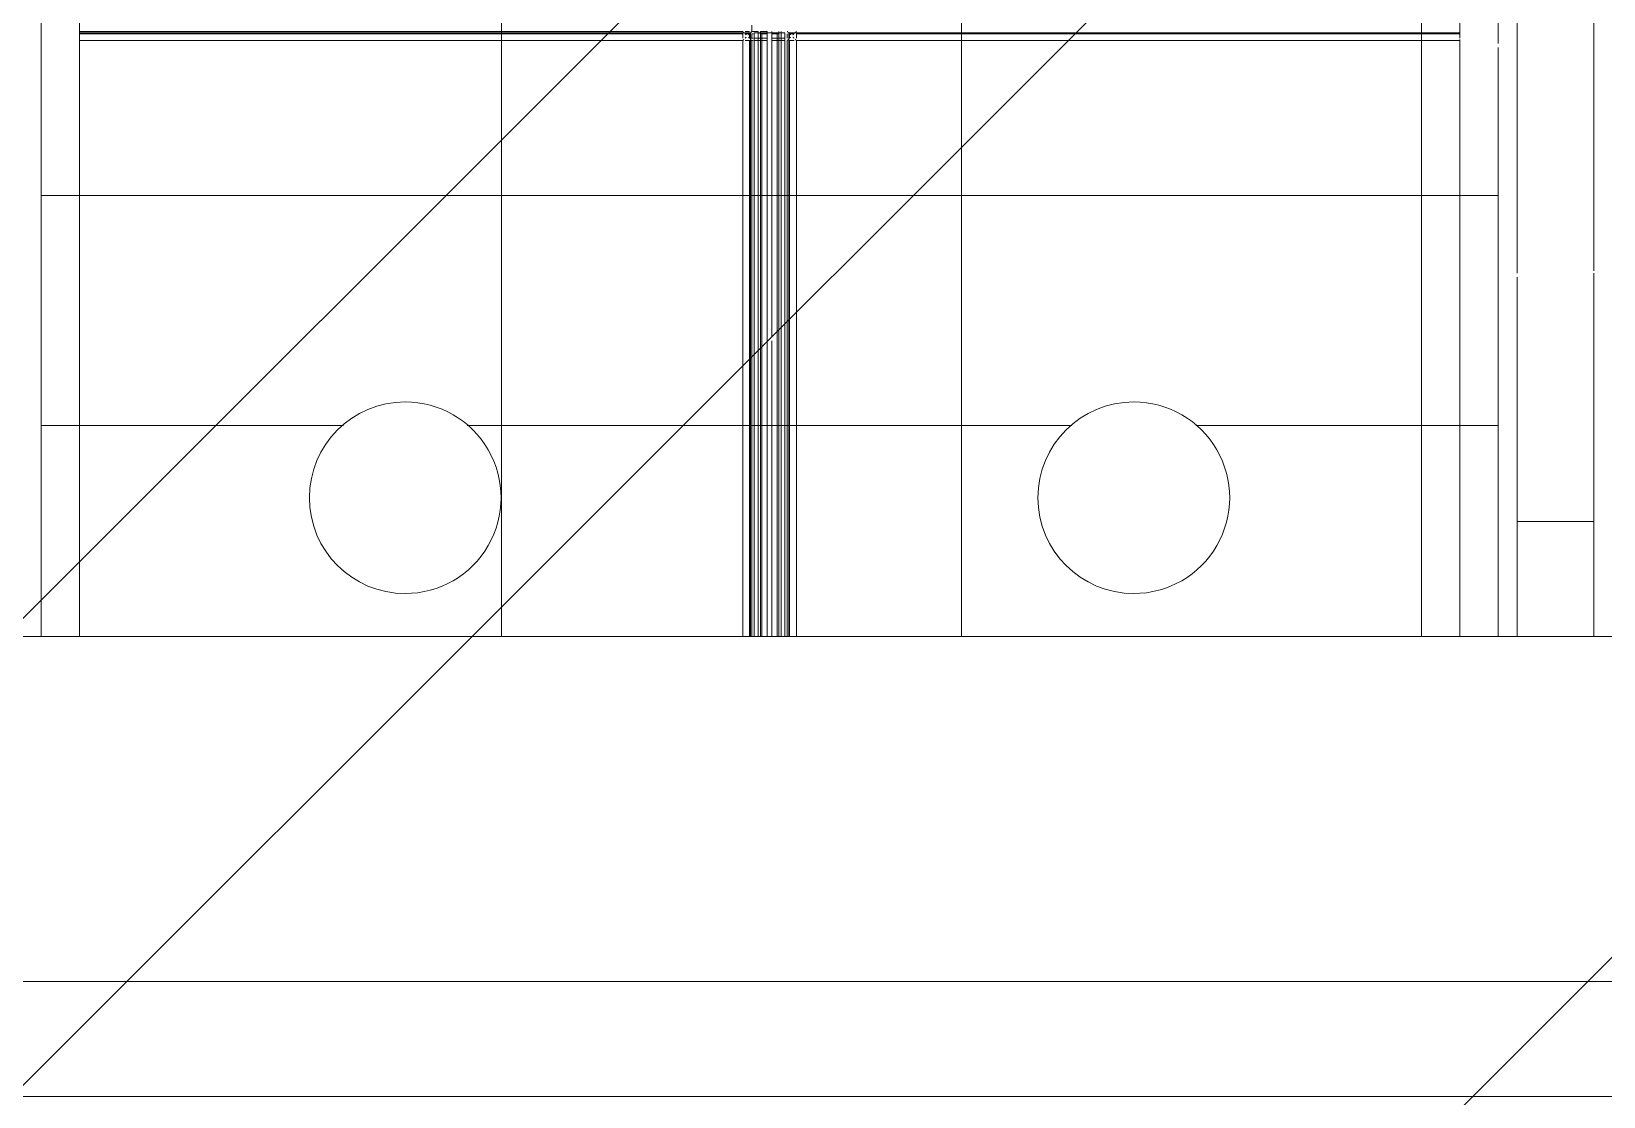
# Model space of a CAD drawing. Header units: millimetres. Extents: x -57519 to 497916, y -349472 to 446842.
# Drawn here: x 316665 to 318715, y 39607 to 40997 of the extents above; entities that cross this region are included whole.
import ezdxf

# ---------------------------------------------------------------- set-up
doc = ezdxf.new("R2010")
doc.units = ezdxf.units.MM
for name, color, linetype, lineweight in [('A-CLNG', 13, 'Continuous', 5), ('A-DETL-GENF', 92, 'Continuous', 5), ('A-FLOR', 192, 'Continuous', 5), ('A-FLOR-PATT', 8, 'Continuous', 5), ('A-WALL', 113, 'Continuous', 20), ('E-LITE-EQPM', 33, 'Continuous', 5)]:
    doc.layers.add(name, color=color, linetype=linetype, lineweight=lineweight)

# ---------------------------------------------------------------- blocks, each defined once
blk = doc.blocks.new('Ceilings 10 - Ceilings 10-14177161-SITE COVERAGE')
at = {"layer": 'A-CLNG'}
for p, q in [((67964.3, 40995), (67964.3, 41045)), ((69764.3, 41045), (69764.3, 40995)), ((68841.3, 40997), (68841.3, 41005)), ((67964.3, 40997), (67964.3, 40995.5)), ((68829.3, 40997), (67964.3, 40997)), ((67964.3, 40994), (67964.3, 40995.5)), ((67964.3, 40986.5), (67964.3, 40995)), ((67964.3, 40995), (67964.3, 40989.5)), ((68839.3, 40995), (67964.3, 40995)), ((68839.3, 40995), (67964.3, 40995)), ((68829.3, 40995), (67964.3, 40995)), ((68829.3, 40995), (67964.3, 40995)), ((67964.3, 40994), (68829.3, 40994)), ((67964.3, 40992.5), (67964.3, 40994)), ((67964.3, 40989.5), (67964.3, 40992.5)), ((67964.3, 40989.5), (67964.3, 40988)), ((67964.3, 40988), (67964.3, 40989.5)), ((67964.3, 40986.5), (67964.3, 40985.2)), ((67964.3, 40985.4), (67964.3, 40986.5)), ((67964.3, 40985.2), (67964.3, 40985.4)), ((67964.3, 40985.2), (67964.3, 40985)), ((67964.3, 40985), (67964.3, 40985.2)), ((67964.3, 40985), (68829.3, 40985)), ((67964.3, 40985), (67964.3, 40985)), ((67964.3, 40985), (67964.3, 40985)), ((68829.3, 40994), (68829.3, 40995.5)), ((68829.3, 40995), (68829.3, 40989.5)), ((68829.3, 40992.5), (68829.3, 40994)), ((68829.3, 40989.5), (68829.3, 40992.5)), ((68829.3, 40989.5), (68829.3, 40988)), ((68829.3, 40988), (68829.3, 40989.5)), ((68829.3, 40985), (68829.3, 40207.5)), ((68838.3, 40997), (68832.3, 40997)), ((68833.8, 40997), (68832.3, 40997)), ((68832.3, 40995.5), (68832.3, 40994)), ((68839.3, 40995), (68832.3, 40995)), ((68833.8, 40995), (68832.3, 40995)), ((68832.3, 40994), (68838.3, 40994)), ((68833.8, 40985), (68832.3, 40985)), ((68832.3, 40985), (68833.8, 40985)), ((68836.8, 40997), (68833.8, 40997)), ((68839.3, 40995), (68833.8, 40995)), ((68839.3, 40985), (68833.8, 40985)), ((68833.8, 40985), (68836.8, 40985)), ((68838.3, 40997), (68836.8, 40997)), ((68836.8, 40985), (68838.3, 40985)), ((68838.3, 40994), (68838.3, 40988)), ((68839.8, 40988), (68838.3, 40988)), ((68838.3, 40985), (68838.3, 40207.5)), ((68838.3, 40985), (68839.8, 40985)), ((68839.3, 40207.5), (68839.3, 40995)), ((68839.3, 40988), (68839.3, 40995)), ((68839.3, 40995), (68839.3, 40989.5)), ((68839.3, 40995), (68839.3, 40207.5)), ((68839.3, 40989.5), (68839.3, 40988)), ((68843, 40988), (68839.3, 40988)), ((68843, 40985), (68839.3, 40985)), ((68839.3, 40207.5), (68839.3, 40985)), ((68839.3, 40985), (68839.3, 40207.5)), ((68839.8, 40988), (68843, 40988)), ((68839.8, 40985), (68843, 40985)), ((68849.3, 40997), (68841.3, 40997)), ((68841.3, 40994), (68841.3, 40992.5)), ((68843, 40994), (68841.3, 40994)), ((68841.3, 40994), (68841.3, 40988)), ((68841.3, 40992.5), (68841.3, 40989.5)), ((68841.3, 40989.5), (68841.3, 40988)), ((68841.3, 40988), (68843, 40988)), ((68843, 40985), (68841.3, 40985)), ((68841.3, 40985), (68841.3, 40207.5)), ((68884.3, 40995), (68844.3, 40995)), ((68844.3, 40995), (68884.3, 40995)), ((68844.3, 40207.5), (68844.3, 40995)), ((68844.3, 40995), (68844.3, 40207.5)), ((68861.3, 40988), (68844.3, 40988)), ((68844.3, 40988), (68850.8, 40988)), ((68861.3, 40985), (68844.3, 40985)), ((68844.3, 40985), (68850.8, 40985)), ((68849.3, 40997), (68849.3, 40995.5)), ((68849.3, 40995), (68849.3, 40986.5)), ((68849.3, 40985), (68849.3, 40995)), ((68849.3, 40992.5), (68849.3, 40994)), ((68849.3, 40994), (68849.3, 40988)), ((68849.3, 40989.5), (68849.3, 40992.5)), ((68849.3, 40988), (68849.3, 40989.5)), ((68849.3, 40986.5), (68849.3, 40985)), ((68849.3, 40985), (68849.3, 40985)), ((68849.3, 40207.5), (68849.3, 40985)), ((68849.3, 40985), (68849.3, 40207.5)), ((68852.3, 40988), (68850.8, 40988)), ((68850.8, 40985), (68852.3, 40985)), ((68861.3, 40997), (68852.3, 40997)), ((68852.3, 40995.5), (68852.3, 40997)), ((68852.3, 40986.5), (68852.3, 40995)), ((68852.3, 40995), (68852.3, 40207.5)), ((68852.3, 40994), (68861.3, 40994)), ((68852.3, 40988), (68852.3, 40994)), ((68852.3, 40994), (68852.3, 40992.5)), ((68852.3, 40992.5), (68852.3, 40989.5)), ((68852.3, 40989.5), (68852.3, 40988)), ((68852.3, 40985), (68852.3, 40986.5)), ((68852.3, 40207.5), (68852.3, 40985)), ((68854.3, 40207.5), (68854.3, 40995)), ((68854.3, 40995), (68854.3, 40207.5)), ((68861.3, 40997), (68861.3, 40995.5)), ((68861.3, 40995.1), (68861.3, 40995.5)), ((68861.3, 40994), (68861.3, 40995.1)), ((68861.3, 40995), (68861.3, 40986.5)), ((68861.3, 40995), (68861.3, 40988)), ((68861.3, 40207.5), (68861.3, 40995)), ((68861.3, 40992.5), (68861.3, 40994)), ((68861.3, 40989.5), (68861.3, 40992.5)), ((68861.3, 40988), (68861.3, 40989.5)), ((68861.3, 40986.5), (68861.3, 40985)), ((68861.3, 40985), (68861.3, 40207.5)), ((68867.3, 40995.5), (68867.3, 40997)), ((68867.3, 40995.5), (68867.3, 40995.1)), ((68867.3, 40995.1), (68867.3, 40994)), ((68867.3, 40986.5), (68867.3, 40995)), ((68867.3, 40988), (68867.3, 40995)), ((68867.3, 40995), (68867.3, 40599.3)), ((68867.3, 40994), (68876.3, 40994)), ((68867.3, 40994), (68867.3, 40992.5)), ((68867.3, 40992.5), (68867.3, 40989.5)), ((68867.3, 40989.5), (68867.3, 40988)), ((68884, 40988), (68867.3, 40988)), ((68867.3, 40985), (68867.3, 40986.5)), ((68883.9, 40985), (68867.3, 40985)), ((68867.3, 40599.3), (68867.3, 40985)), ((68874.3, 40207.5), (68874.3, 40995)), ((68874.3, 40995), (68874.3, 40207.5)), ((68876.3, 40997), (68876.3, 40995.5)), ((68876.3, 40995), (68876.3, 40986.5)), ((68876.3, 40207.5), (68876.3, 40995)), ((68876.3, 40994), (68876.3, 40988)), ((68876.3, 40992.5), (68876.3, 40994)), ((68876.3, 40989.5), (68876.3, 40992.5)), ((68876.3, 40988), (68876.3, 40989.5)), ((68877.8, 40988), (68876.3, 40988)), ((68876.3, 40986.5), (68876.3, 40985)), ((68876.3, 40985), (68876.3, 40207.5)), ((68876.3, 40985), (68877.8, 40985)), ((68877.8, 40988), (68884, 40988)), ((68877.8, 40985), (68883.9, 40985)), ((68879.3, 40995.5), (68879.3, 40997)), ((68879.3, 40986.5), (68879.3, 40995)), ((68879.3, 40995), (68879.3, 40985)), ((68879.3, 40994), (68879.3, 40992.5)), ((68879.3, 40994), (68879.3, 40988)), ((68879.3, 40992.5), (68879.3, 40989.5)), ((68879.3, 40989.5), (68879.3, 40988)), ((68879.3, 40985), (68879.3, 40986.5)), ((68879.3, 40985), (68879.3, 40985)), ((68879.3, 40985), (68879.3, 40207.5)), ((68879.3, 40985), (68879.3, 40207.5)), ((68884.3, 40995), (68884.3, 40207.5)), ((68884.3, 40995), (68884.3, 40207.5)), ((68887.3, 40992.5), (68887.3, 40994)), ((68887.3, 40994), (68887.3, 40988)), ((68887.3, 40989.5), (68887.3, 40992.5)), ((68887.3, 40988), (68887.3, 40989.5)), ((68887.3, 40985), (68887.3, 40207.5)), ((68890.3, 40988), (68888.8, 40988)), ((68888.8, 40985), (68890.3, 40985)), ((68889.3, 40995), (68889.3, 40207.5)), ((69764.3, 40995), (68889.3, 40995)), ((68889.3, 40207.5), (68889.3, 40995)), ((69764.3, 40995), (68889.3, 40995)), ((68896.3, 40995), (68889.3, 40995)), ((68894.8, 40995), (68889.3, 40995)), ((68889.3, 40989.5), (68889.3, 40995)), ((68889.3, 40995), (68889.3, 40988)), ((68889.3, 40988), (68889.3, 40989.5)), ((68894.8, 40985), (68889.3, 40985)), ((68889.3, 40985), (68889.3, 40207.5)), ((68889.3, 40985), (68889.3, 40207.5)), ((68890.3, 40994), (68896.3, 40994)), ((68890.3, 40988), (68890.3, 40994)), ((68890.3, 40207.5), (68890.3, 40985)), ((68890.3, 40985), (68891.8, 40985)), ((68891.8, 40985), (68894.8, 40985)), ((68896.3, 40995), (68894.8, 40995)), ((68894.8, 40985), (68896.3, 40985)), ((68896.3, 40985), (68894.8, 40985)), ((68896.3, 40994), (68896.3, 40995.5)), ((68899.3, 40995.5), (68899.3, 40994)), ((69764.3, 40995), (68899.3, 40995)), ((68899.3, 40989.5), (68899.3, 40995)), ((69764.3, 40995), (68899.3, 40995)), ((68899.3, 40994), (69764.3, 40994)), ((68899.3, 40994), (68899.3, 40992.5)), ((68899.3, 40992.5), (68899.3, 40989.5)), ((68899.3, 40988), (68899.3, 40989.5)), ((68899.3, 40989.5), (68899.3, 40988)), ((68899.3, 40985), (69764.3, 40985)), ((68899.3, 40207.5), (68899.3, 40985)), ((69764.3, 40995.5), (69764.3, 40997)), ((69764.3, 40995.5), (69764.3, 40994)), ((69764.3, 40989.5), (69764.3, 40995)), ((69764.3, 40994), (69764.3, 40992.5)), ((69764.3, 40992.5), (69764.3, 40989.5)), ((69764.3, 40989.5), (69764.3, 40988)), ((69764.3, 40988), (69764.3, 40989.5)), ((69764.3, 40986.5), (69764.3, 40985)), ((69764.3, 40985.2), (69764.3, 40986.5)), ((69764.3, 40985), (69764.3, 40985.2)), ((68867.3, 40207.5), (68867.3, 40593.5)), ((68867.3, 40593.5), (68867.3, 40207.5))]:
    blk.add_line(p, q, dxfattribs=at)
for points in [[(68829.3, 40997), (68829.3, 40997), (68829.3, 40997), (68829.3, 40996.9), (68829.3, 40996.9)], [(68829.5, 40985.2), (68829.5, 40985.2), (68829.4, 40985.1), (68829.3, 40985), (68829.3, 40985), (68829.3, 40985), (68829.3, 40985)], [(68832.3, 40994), (68832.3, 40994), (68832.3, 40994), (68832.3, 40993.9), (68832.4, 40993.9), (68832.5, 40993.8), (68832.6, 40993.7), (68832.7, 40993.6), (68832.8, 40993.5), (68833, 40993.3), (68833.1, 40993.2), (68833.2, 40993.1), (68833.2, 40993.1)], [(68833.2, 40993.1), (68833.3, 40993), (68833.5, 40992.8), (68833.7, 40992.6), (68833.8, 40992.5)], [(68837.4, 40988.9), (68837.3, 40989), (68837.1, 40989.2), (68836.9, 40989.4), (68836.8, 40989.5)], [(68838.3, 40988), (68838.3, 40988), (68838.3, 40988), (68838.2, 40988), (68838.2, 40988.1), (68838.1, 40988.2), (68838, 40988.3), (68837.9, 40988.4), (68837.8, 40988.5), (68837.6, 40988.6), (68837.5, 40988.8), (68837.4, 40988.9), (68837.4, 40988.9)], [(68838.3, 40994), (68838.3, 40994), (68838.3, 40994), (68838.3, 40994), (68838.4, 40994.1), (68838.5, 40994.2), (68838.6, 40994.3), (68838.7, 40994.4), (68838.8, 40994.5), (68839, 40994.6), (68839.1, 40994.8), (68839.2, 40994.9), (68839.2, 40994.9)], [(68839.2, 40994.9), (68839.3, 40995), (68839.5, 40995.2), (68839.7, 40995.4), (68839.8, 40995.5)], [(68841.3, 40985), (68841.3, 40985), (68841.3, 40985), (68841.3, 40985), (68841.2, 40985)], [(68850.8, 40995.5), (68850.9, 40995.4), (68851.1, 40995.2), (68851.3, 40995), (68851.4, 40994.9)], [(68851.4, 40994.9), (68851.4, 40994.9), (68851.5, 40994.8), (68851.6, 40994.6), (68851.8, 40994.5), (68851.9, 40994.4), (68852, 40994.3), (68852.1, 40994.2), (68852.2, 40994.1), (68852.2, 40994), (68852.3, 40994), (68852.3, 40994), (68852.3, 40994)], [(68876.3, 40994), (68876.3, 40994), (68876.3, 40994), (68876.3, 40994), (68876.4, 40994.1), (68876.5, 40994.2), (68876.6, 40994.3), (68876.7, 40994.4), (68876.8, 40994.5), (68877, 40994.6), (68877.1, 40994.8), (68877.2, 40994.9), (68877.2, 40994.9)], [(68877.2, 40994.9), (68877.3, 40995), (68877.5, 40995.2), (68877.7, 40995.4), (68877.8, 40995.5)], [(68887.3, 40985), (68887.3, 40985), (68887.3, 40985), (68887.3, 40985), (68887.3, 40985)], [(68891.2, 40988.9), (68891.2, 40988.9), (68891.1, 40988.8), (68891, 40988.6), (68890.8, 40988.5), (68890.7, 40988.4), (68890.6, 40988.3), (68890.5, 40988.2), (68890.4, 40988.1), (68890.3, 40988), (68890.3, 40988), (68890.3, 40988), (68890.3, 40988)], [(68891.8, 40989.5), (68891.7, 40989.4), (68891.5, 40989.2), (68891.3, 40989), (68891.2, 40988.9)], [(68894.8, 40992.5), (68894.9, 40992.6), (68895.1, 40992.8), (68895.3, 40993), (68895.4, 40993.1)], [(68895.4, 40993.1), (68895.4, 40993.1), (68895.5, 40993.2), (68895.6, 40993.3), (68895.8, 40993.5), (68895.9, 40993.6), (68896, 40993.7), (68896.1, 40993.8), (68896.2, 40993.9), (68896.2, 40993.9), (68896.3, 40994), (68896.3, 40994), (68896.3, 40994)], [(68899.3, 40985), (68899.3, 40985), (68899.3, 40985), (68899.2, 40985), (68899.2, 40985.1), (68899.1, 40985.2), (68899.1, 40985.2)], [(68899.2, 40996.9), (68899.3, 40996.9), (68899.3, 40997), (68899.3, 40997), (68899.3, 40997)]]:
    blk.add_open_spline(points, degree=3, dxfattribs=at)
for points, knots in [([(68829.3, 40996.9), (68829.4, 40996.9), (68829.4, 40996.9), (68829.5, 40996.8), (68829.6, 40996.7), (68829.7, 40996.6), (68829.8, 40996.5), (68830, 40996.3), (68830.1, 40996.2), (68830.3, 40996), (68830.5, 40995.8), (68830.7, 40995.6), (68830.8, 40995.5)], [0.1428571, 0.1428571, 0.1428571, 0.1428571, 0.2142857, 0.2857143, 0.3571429, 0.4285714, 0.5, 0.5714286, 0.6428571, 0.7142857, 0.8571429, 1, 1, 1, 1]), ([(68829.3, 40985), (68829.3, 40985), (68829.3, 40985), (68829.3, 40985), (68829.4, 40985.1), (68829.5, 40985.2), (68829.6, 40985.3), (68829.7, 40985.4), (68829.8, 40985.5), (68830, 40985.6), (68830.1, 40985.8), (68830.3, 40986), (68830.5, 40986.2), (68830.7, 40986.4), (68830.8, 40986.5)], [0, 0, 0, 0, 0.071429, 0.142857, 0.214286, 0.285714, 0.357143, 0.428571, 0.5, 0.571429, 0.642857, 0.714286, 0.857143, 1, 1, 1, 1]), ([(68830.8, 40986.5), (68830.7, 40986.4), (68830.5, 40986.2), (68830.3, 40986), (68830.1, 40985.8), (68830, 40985.6), (68829.8, 40985.5), (68829.7, 40985.4), (68829.6, 40985.3), (68829.5, 40985.2), (68829.5, 40985.2)], [0, 0, 0, 0, 0.1428571, 0.2857143, 0.3571429, 0.4285714, 0.5, 0.5714286, 0.6428571, 0.7142857, 0.7142857, 0.7142857, 0.7142857]), ([(68832.3, 40988), (68832.3, 40988), (68832.3, 40988), (68832.3, 40988), (68832.4, 40988.1), (68832.5, 40988.2), (68832.6, 40988.3), (68832.7, 40988.4), (68832.8, 40988.5), (68833, 40988.6), (68833.1, 40988.8), (68833.3, 40989), (68833.5, 40989.2), (68833.7, 40989.4), (68833.8, 40989.5)], [0, 0, 0, 0, 0.071429, 0.142857, 0.214286, 0.285714, 0.357143, 0.428571, 0.5, 0.571429, 0.642857, 0.714286, 0.857143, 1, 1, 1, 1]), ([(68833.8, 40989.5), (68833.7, 40989.4), (68833.5, 40989.2), (68833.3, 40989), (68833.1, 40988.8), (68833, 40988.6), (68832.8, 40988.5), (68832.7, 40988.4), (68832.6, 40988.3), (68832.5, 40988.2), (68832.4, 40988.1), (68832.3, 40988), (68832.3, 40988), (68832.3, 40988), (68832.3, 40988)], [0, 0, 0, 0, 0.142857, 0.285714, 0.357143, 0.428571, 0.5, 0.571429, 0.642857, 0.714286, 0.785714, 0.857143, 0.928571, 1, 1, 1, 1]), ([(68836.8, 40992.5), (68836.9, 40992.6), (68837.1, 40992.8), (68837.3, 40993), (68837.5, 40993.2), (68837.6, 40993.3), (68837.8, 40993.5), (68837.9, 40993.6), (68838, 40993.7), (68838.1, 40993.8), (68838.2, 40993.9), (68838.2, 40993.9), (68838.3, 40994), (68838.3, 40994), (68838.3, 40994)], [0, 0, 0, 0, 0.142857, 0.285714, 0.357143, 0.428571, 0.5, 0.571429, 0.642857, 0.714286, 0.785714, 0.857143, 0.928571, 1, 1, 1, 1]), ([(68839.8, 40995.5), (68839.9, 40995.6), (68840.1, 40995.8), (68840.3, 40996), (68840.5, 40996.2), (68840.6, 40996.3), (68840.8, 40996.5), (68840.9, 40996.6), (68841, 40996.7), (68841.1, 40996.8), (68841.2, 40996.9), (68841.2, 40996.9), (68841.3, 40997), (68841.3, 40997), (68841.3, 40997)], [0, 0, 0, 0, 0.142857, 0.285714, 0.357143, 0.428571, 0.5, 0.571429, 0.642857, 0.714286, 0.785714, 0.857143, 0.928571, 1, 1, 1, 1]), ([(68841.2, 40985), (68841.2, 40985.1), (68841.2, 40985.1), (68841.1, 40985.2), (68841, 40985.3), (68840.9, 40985.4), (68840.8, 40985.5), (68840.6, 40985.6), (68840.5, 40985.8), (68840.3, 40986), (68840.1, 40986.2), (68839.9, 40986.4), (68839.8, 40986.5)], [0.1428571, 0.1428571, 0.1428571, 0.1428571, 0.2142857, 0.2857143, 0.3571429, 0.4285714, 0.5, 0.5714286, 0.6428571, 0.7142857, 0.8571429, 1, 1, 1, 1]), ([(68887.3, 40997), (68887.3, 40997), (68887.3, 40997), (68887.3, 40996.9), (68887.4, 40996.9), (68887.5, 40996.8), (68887.6, 40996.7), (68887.7, 40996.6), (68887.8, 40996.5), (68888, 40996.3), (68888.1, 40996.2), (68888.3, 40996), (68888.5, 40995.8), (68888.7, 40995.6), (68888.8, 40995.5)], [0, 0, 0, 0, 0.071429, 0.142857, 0.214286, 0.285714, 0.357143, 0.428571, 0.5, 0.571429, 0.642857, 0.714286, 0.857143, 1, 1, 1, 1]), ([(68888.8, 40986.5), (68888.7, 40986.4), (68888.5, 40986.2), (68888.3, 40986), (68888.1, 40985.8), (68888, 40985.6), (68887.8, 40985.5), (68887.7, 40985.4), (68887.6, 40985.3), (68887.5, 40985.2), (68887.4, 40985.1), (68887.4, 40985.1), (68887.3, 40985)], [0, 0, 0, 0, 0.1428571, 0.2857143, 0.3571429, 0.4285714, 0.5, 0.5714286, 0.6428571, 0.7142857, 0.7857143, 0.8571429, 0.8571429, 0.8571429, 0.8571429]), ([(68888.8, 40995.5), (68888.9, 40995.4), (68889.1, 40995.2), (68889.3, 40995), (68889.5, 40994.8), (68889.6, 40994.6), (68889.8, 40994.5), (68889.9, 40994.4), (68890, 40994.3), (68890.1, 40994.2), (68890.2, 40994.1), (68890.2, 40994), (68890.3, 40994), (68890.3, 40994), (68890.3, 40994)], [0, 0, 0, 0, 0.142857, 0.285714, 0.357143, 0.428571, 0.5, 0.571429, 0.642857, 0.714286, 0.785714, 0.857143, 0.928571, 1, 1, 1, 1]), ([(68890.3, 40994), (68890.3, 40994), (68890.3, 40994), (68890.3, 40993.9), (68890.4, 40993.9), (68890.5, 40993.8), (68890.6, 40993.7), (68890.7, 40993.6), (68890.8, 40993.5), (68891, 40993.3), (68891.1, 40993.2), (68891.3, 40993), (68891.5, 40992.8), (68891.7, 40992.6), (68891.8, 40992.5)], [0, 0, 0, 0, 0.071429, 0.142857, 0.214286, 0.285714, 0.357143, 0.428571, 0.5, 0.571429, 0.642857, 0.714286, 0.857143, 1, 1, 1, 1]), ([(68894.8, 40989.5), (68894.9, 40989.4), (68895.1, 40989.2), (68895.3, 40989), (68895.5, 40988.8), (68895.6, 40988.6), (68895.8, 40988.5), (68895.9, 40988.4), (68896, 40988.3), (68896.1, 40988.2), (68896.2, 40988.1), (68896.2, 40988), (68896.3, 40988), (68896.3, 40988), (68896.3, 40988)], [0, 0, 0, 0, 0.142857, 0.285714, 0.357143, 0.428571, 0.5, 0.571429, 0.642857, 0.714286, 0.785714, 0.857143, 0.928571, 1, 1, 1, 1]), ([(68896.3, 40988), (68896.3, 40988), (68896.3, 40988), (68896.2, 40988), (68896.2, 40988.1), (68896.1, 40988.2), (68896, 40988.3), (68895.9, 40988.4), (68895.8, 40988.5), (68895.6, 40988.6), (68895.5, 40988.8), (68895.3, 40989), (68895.1, 40989.2), (68894.9, 40989.4), (68894.8, 40989.5)], [0, 0, 0, 0, 0.071429, 0.142857, 0.214286, 0.285714, 0.357143, 0.428571, 0.5, 0.571429, 0.642857, 0.714286, 0.857143, 1, 1, 1, 1]), ([(68897.8, 40995.5), (68897.9, 40995.6), (68898.1, 40995.8), (68898.3, 40996), (68898.5, 40996.2), (68898.6, 40996.3), (68898.8, 40996.5), (68898.9, 40996.6), (68899, 40996.7), (68899.1, 40996.8), (68899.2, 40996.9), (68899.2, 40996.9), (68899.2, 40996.9)], [0, 0, 0, 0, 0.1428571, 0.2857143, 0.3571429, 0.4285714, 0.5, 0.5714286, 0.6428571, 0.7142857, 0.7857143, 0.8571429, 0.8571429, 0.8571429, 0.8571429]), ([(68899.1, 40985.2), (68899.1, 40985.2), (68899, 40985.3), (68898.9, 40985.4), (68898.8, 40985.5), (68898.6, 40985.6), (68898.5, 40985.8), (68898.3, 40986), (68898.1, 40986.2), (68897.9, 40986.4), (68897.8, 40986.5)], [0.2857143, 0.2857143, 0.2857143, 0.2857143, 0.3571429, 0.4285714, 0.5, 0.5714286, 0.6428571, 0.7142857, 0.8571429, 1, 1, 1, 1]), ([(68897.8, 40986.5), (68897.9, 40986.4), (68898.1, 40986.2), (68898.3, 40986), (68898.5, 40985.8), (68898.6, 40985.6), (68898.8, 40985.5), (68898.9, 40985.4), (68899, 40985.3), (68899.1, 40985.2), (68899.2, 40985.1), (68899.2, 40985), (68899.3, 40985), (68899.3, 40985), (68899.3, 40985)], [0, 0, 0, 0, 0.142857, 0.285714, 0.357143, 0.428571, 0.5, 0.571429, 0.642857, 0.714286, 0.785714, 0.857143, 0.928571, 1, 1, 1, 1])]:
    blk.add_open_spline(points, degree=3, knots=knots, dxfattribs=at)
blk = doc.blocks.new('DLN_Face Base lighting-01 - 250mm _R_-10595922-SITE COVERAGE')
at = {"layer": 'E-LITE-EQPM'}
for start, end in [(360, 180), (180, 360)]:
    blk.add_arc((0, 0), 125, start, end, dxfattribs=at)

msp = doc.modelspace()

# ---------------------------------------------------------------- hatches: boundary and pattern name
at = {"layer": 'A-DETL-GENF'}
h = msp.add_hatch(dxfattribs=at)
h.set_pattern_fill('FP_40', color=250, style=0, pattern_type=2)
h.set_pattern_definition([(45, (248763.4, 0), (-1257.236, 1257.236), []), (45, (248763.4, 1905), (-1257.236, 1257.236), [])])
h.paths.add_polyline_path([(325750.1, -8642.5), (328562.7, -8642.5), (328562.7, 4657.5), (341312.7, 4657.5), (341312.7, 30557.5), (342712.7, 30557.5), (342712.7, 48907.7), (339962.7, 48907.7), (339962.7, 52157.5), (338962.7, 52157.5), (338962.7, 53757.5), (297512.7, 53757.5), (297512.7, 52247.5), (286277.7, 52247.5), (286277.7, 34407.5), (285902.7, 34407.5), (285902.7, 7407.5), (286277.7, 7407.5), (286277.7, -2267.5), (315555.2, -2267.5), (315555.2, -8642.5), (321257.1, -8642.5)], flags=0)
at = {"layer": 'A-FLOR-PATT'}
h = msp.add_hatch(dxfattribs=at)
h.set_pattern_fill('FP_16', color=256, style=0, pattern_type=2)
h.set_pattern_definition([(90, (319077.73, 40182.5), (-600, 4e-14), []), (180, (319077.73, 40182.5), (-4e-14, -300), [])])
h.paths.add_polyline_path([(316677.7, 40207.5), (318577.7, 40207.5), (318575, 42282.5), (318527.7, 42282.5), (318527.7, 41982.5), (316727.7, 41982.5), (316727.7, 42282.5), (316677.7, 42282.5), (316677.7, 40387.1)], flags=0)
h.paths.add_polyline_path([(318102.7, 40263.7), (318070.4, 40268), (318023.3, 40293.5), (318006.2, 40311), (317991.4, 40333.7), (317981.5, 40360.3), (317977.7, 40388.7), (317982, 40421.1), (318007.5, 40468.2), (318023.3, 40484), (318047.7, 40500.1), (318074.3, 40510), (318102.7, 40513.7), (318152.9, 40502.1), (318182.2, 40484), (318199.3, 40466.5), (318215.9, 40439.4), (318224, 40417.2), (318227.5, 40387.1), (318223.5, 40356.4), (318198, 40309.3), (318180.5, 40292.2), (318157.7, 40277.4), (318131.2, 40267.5)], flags=0)
h.paths.add_polyline_path([(317152.7, 40263.7), (317120.4, 40268), (317073.3, 40293.5), (317056.2, 40311), (317041.4, 40333.7), (317031.5, 40360.3), (317028.7, 40396.1), (317032, 40421.1), (317057.5, 40468.2), (317073.3, 40484), (317097.7, 40500.1), (317139.9, 40512), (317152.7, 40513.7), (317202.9, 40502.1), (317232.2, 40484), (317249.3, 40466.5), (317265.9, 40439.4), (317274, 40417.2), (317277.5, 40387.1), (317273.5, 40356.4), (317248, 40309.3), (317230.5, 40292.2), (317207.7, 40277.4), (317181.2, 40267.5)], flags=0)
h.paths.add_polyline_path([(318102.7, 41526.2), (318070.4, 41530.5), (318023.3, 41556), (318006.2, 41573.5), (317991.4, 41596.2), (317981.5, 41622.8), (317977.7, 41651.2), (317982, 41683.6), (318007.5, 41730.7), (318023.3, 41746.5), (318047.7, 41762.6), (318074.3, 41772.5), (318102.7, 41776.2), (318152.9, 41764.6), (318182.2, 41746.5), (318199.3, 41729), (318215.9, 41701.9), (318224, 41679.7), (318227.7, 41651.2), (318223.5, 41618.9), (318198, 41571.8), (318180.5, 41554.7), (318157.7, 41539.9), (318131.2, 41530)], flags=0)
h.paths.add_polyline_path([(317152.7, 41526.2), (317120.4, 41530.5), (317073.3, 41556), (317056.2, 41573.5), (317041.4, 41596.2), (317031.5, 41622.8), (317028.9, 41660.2), (317032, 41683.6), (317057.5, 41730.7), (317073.3, 41746.5), (317097.7, 41762.6), (317124.3, 41772.5), (317152.7, 41776.2), (317202.9, 41764.6), (317232.2, 41746.5), (317249.3, 41729), (317265.9, 41701.9), (317274, 41679.7), (317277.7, 41651.2), (317273.5, 41618.9), (317248, 41571.8), (317230.5, 41554.7), (317207.7, 41539.9), (317181.2, 41530), (317153.9, 41526.4)], flags=0)

# ---------------------------------------------------------------- linework, layer by layer
at = {"layer": 'A-CLNG'}
for p, q in [((316727.7, 40986.5), (316727.7, 40207.5)), ((317617.7, 40207.5), (317617.7, 40995)), ((317637.7, 40995), (317637.7, 40207.5)), ((318527.7, 40207.5), (318527.7, 40986.5))]:
    msp.add_line(p, q, dxfattribs=at)
at = {"layer": 'A-FLOR'}
for p, q in [((318702.7, 40357.5), (318602.7, 40357.5)), ((312702.7, 40207.5), (319852.7, 40207.5)), ((312052.7, 39607.5), (321257.1, 39607.5))]:
    msp.add_line(p, q, dxfattribs=at)
at = {"layer": 'A-WALL', "lineweight": 5}
for p, q in [((316677.7, 42282.5), (316677.7, 40207.5)), ((318577.7, 40981.2), (318577.7, 42282.5)), ((318602.7, 40975.9), (318602.7, 42282.5)), ((318702.7, 42282.5), (318702.7, 40684.5)), ((318577.7, 40207.5), (318577.7, 40975.9)), ((318602.7, 40975.7), (318602.7, 40681.5)), ((318602.7, 40676.5), (318602.7, 40207.5)), ((318702.7, 40681.5), (318702.7, 40207.5)), ((312652.7, 39757.5), (320452.7, 39757.5)), ((311902.7, 39607.5), (327635.1, 39607.5)), ((320452.7, 39607.5), (312652.7, 39607.5))]:
    msp.add_line(p, q, dxfattribs=at)

# ---------------------------------------------------------------- block references
at = {"layer": 'A-CLNG'}
msp.add_blockref('Ceilings 10 - Ceilings 10-14177161-SITE COVERAGE', (248763.4, 0), dxfattribs=at)
at = {"layer": 'E-LITE-EQPM', "rotation": 269.9999999999993}
for p in [(317152.7, 40388.7), (318102.7, 40388.7)]:
    msp.add_blockref('DLN_Face Base lighting-01 - 250mm _R_-10595922-SITE COVERAGE', p, dxfattribs=at)

doc.saveas('drawing.dxf')
